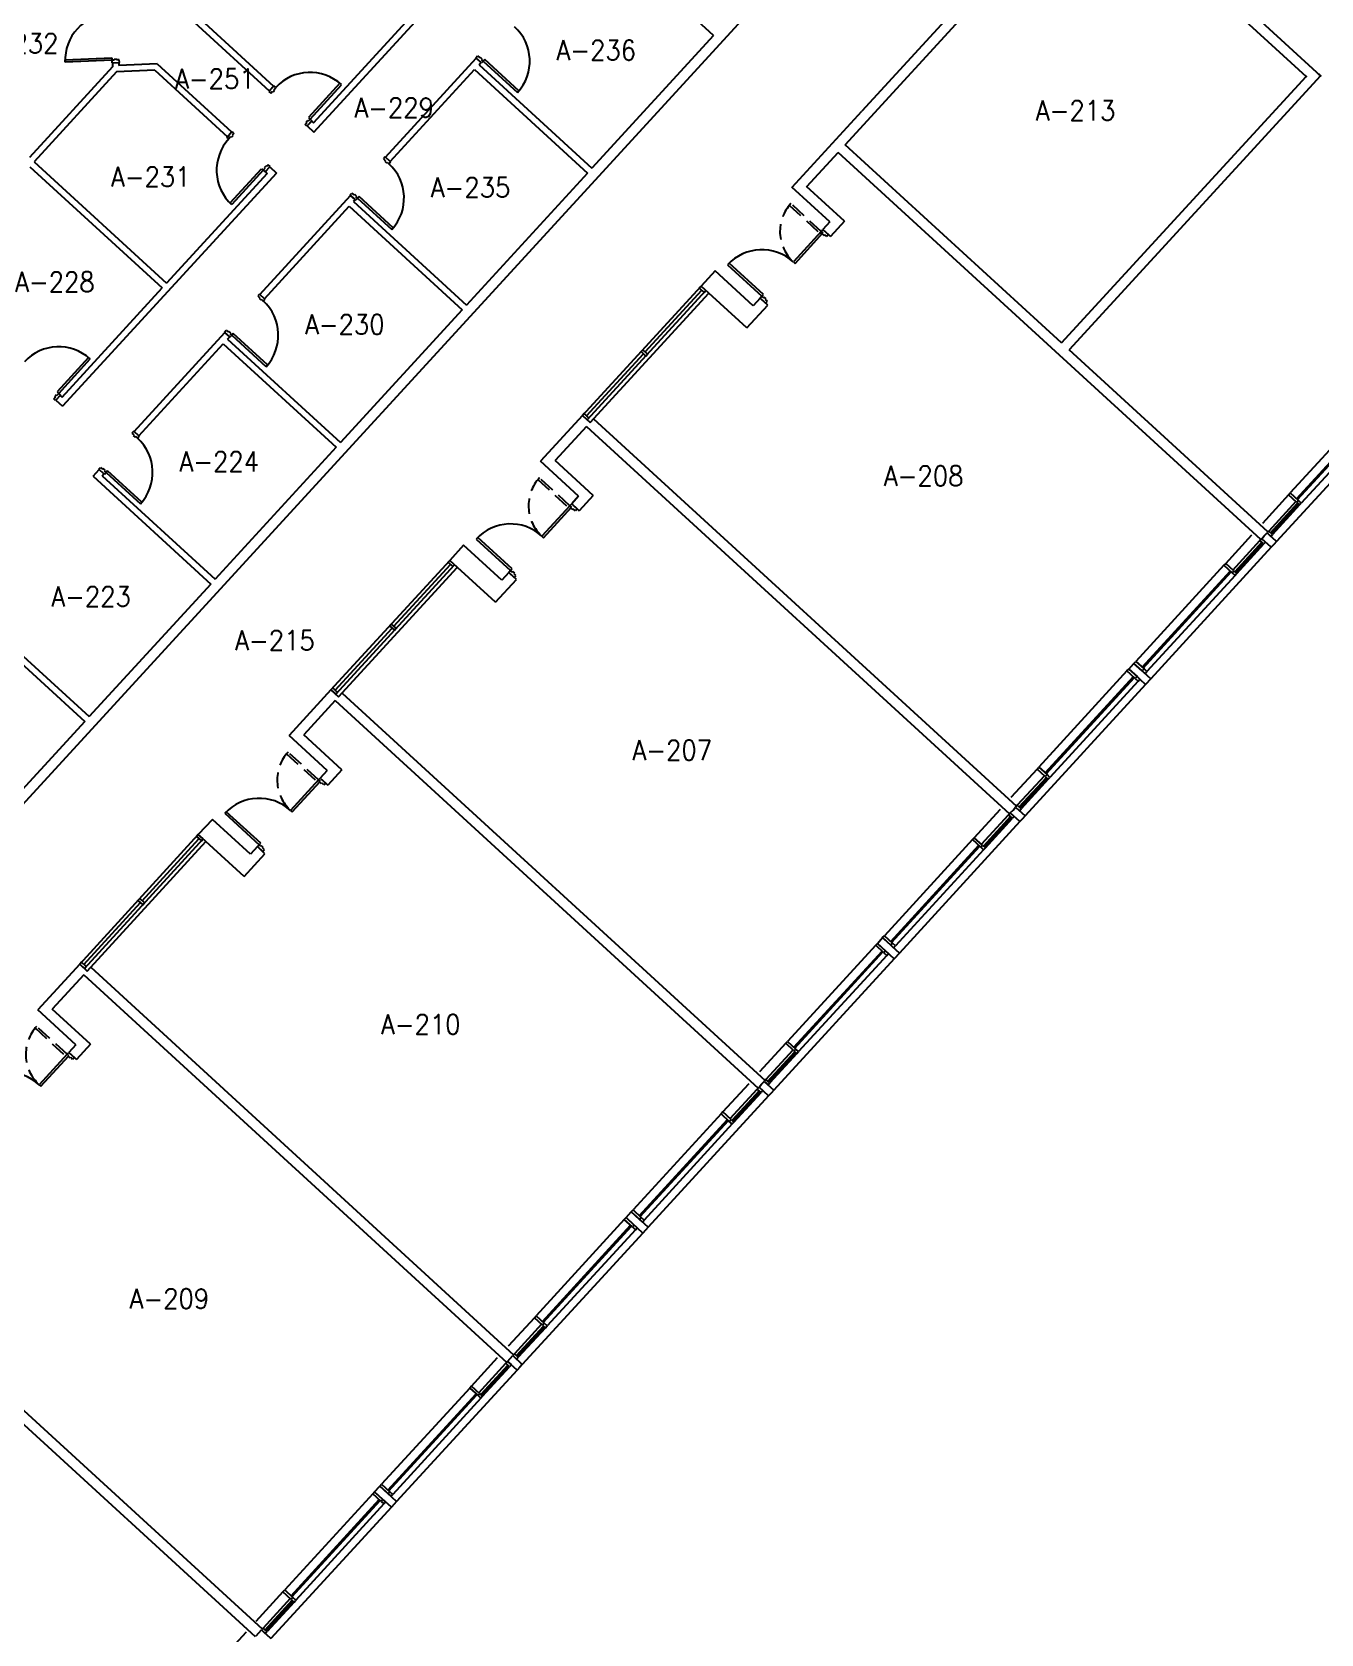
# Model space of a CAD drawing. Header units: inches. Extents: x 0 to 15110, y -1099 to 7181.
# Drawn here: x 984 to 1981, y -260 to 980 of the extents above; entities that cross this region are included whole.
import ezdxf
from ezdxf.enums import TextEntityAlignment as Align

# ---------------------------------------------------------------- set-up
doc = ezdxf.new("R2010")
doc.units = ezdxf.units.IN
doc.header["$LTSCALE"] = 48
doc.header["$MEASUREMENT"] = 0
doc.linetypes.add('HIDDEN', pattern=[0.375, 0.25, -0.125])
doc.layers.get('0').update_dxf_attribs({"linetype": 'CONTINUOUS'})
for name, color, linetype in [('A-DOOR', 5, 'CONTINUOUS'), ('A-GLAZ', 1, 'CONTINUOUS'), ('A-GLAZ-DETL', 5, 'CONTINUOUS'), ('A-WALL', 7, 'CONTINUOUS'), ('A-WALL-SILL', 3, 'CONTINUOUS'), ('SP-RMNO', 7, 'CONTINUOUS'), ('SP-ROOM', 7, 'CONTINUOUS'), ('SP-ROOMF', 7, 'CONTINUOUS')]:
    doc.layers.add(name, color=color, linetype=linetype)
doc.layers.get('0').off()
doc.layers.get('SP-ROOM').off()
doc.layers.get('SP-ROOMF').off()
doc.styles.add('ROMANS', font='ROMANS', dxfattribs={"width": 0.78})

# ---------------------------------------------------------------- blocks, each defined once
blk = doc.blocks.new('FMGRM1')
at = {"style": 'ROMANS', "width": 0.9}
for tag, p in [('DATA1', (0, -0.284)), ('DATA2', (0, -0.443)), ('DATA3', (0, -0.602)), ('DATA4', (0, -0.762)), ('DATA5', (0, -0.921))]:
    blk.add_attdef(tag, text='', height=0.117, dxfattribs=at).set_placement(p, align=Align.CENTER)
at = {"layer": 'SP-RMNO', "style": 'ROMANS', "width": 0.9}
blk.add_attdef('RMNUMB', text='', height=0.16, dxfattribs=at).set_placement((0, 0), align=Align.MIDDLE)

msp = doc.modelspace()

# ---------------------------------------------------------------- linework, layer by layer
at = {"layer": 'A-DOOR', "linetype": 'Continuous'}
for p, q in [((1009.5, 958.3), (1045.5, 959.9)), ((1009.6, 956.5), (1009.5, 958.3)), ((1045.5, 958.1), (1009.6, 956.5)), ((1045.5, 959.9), (1045.5, 958.1)), ((1047.5, 958.2), (1045.5, 958.1)), ((1045.5, 958.1), (1045.6, 956.1)), ((1045.6, 956.1), (1051.4, 956.4)), ((1049.3, 958.9), (1047.4, 958.8)), ((1047.4, 958.8), (1047.5, 958.2)), ((1049.3, 958.3), (1049.3, 958.9)), ((1051.3, 958.4), (1049.3, 958.3)), ((1051.4, 956.4), (1051.3, 958.4)), ((1327.4, 959.9), (1328.7, 961.4)), ((1331.6, 956), (1327.4, 959.9)), ((1328.7, 961.4), (1330.2, 960.1)), ((1330.2, 960.1), (1330.6, 960.6)), ((1330.6, 960.6), (1332, 959.3)), ((1332, 959.3), (1331.5, 958.8)), ((1331.5, 958.8), (1333, 957.5)), ((1333, 957.5), (1331.6, 956)), ((1334.2, 958.8), (1333, 957.5)), ((1333, 957.5), (1359.5, 933.2)), ((1360.7, 934.5), (1334.2, 958.8)), ((1171, 938.2), (1167.1, 934)), ((1167.1, 934), (1168.6, 932.7)), ((1168.6, 932.7), (1169.9, 934.1)), ((1169.9, 934.1), (1170.4, 933.7)), ((1170.4, 933.7), (1171.6, 935)), ((1172.5, 936.9), (1171, 938.2)), ((1171.2, 935.5), (1172.5, 936.9)), ((1171.6, 935), (1171.2, 935.5)), ((1222.1, 940.3), (1197.7, 913.8)), ((1199, 912.6), (1223.4, 939.1)), ((1223.4, 939.1), (1222.1, 940.3)), ((1359.5, 933.2), (1360.7, 934.5)), ((1195.2, 908.3), (1196.5, 909.8)), ((1196.6, 907), (1195.2, 908.3)), ((1196, 910.2), (1197.3, 911.6)), ((1196.5, 909.8), (1196, 910.2)), ((1200.5, 911.2), (1196.6, 907)), ((1197.3, 911.6), (1197.7, 911.1)), ((1197.7, 913.8), (1199, 912.6)), ((1197.7, 911.1), (1199, 912.6)), ((1199, 912.6), (1200.5, 911.2)), ((1134.7, 898.6), (1138.6, 902.9)), ((1136.2, 897.3), (1134.7, 898.6)), ((1137.5, 898.7), (1136.2, 897.3)), ((1138, 898.3), (1137.5, 898.7)), ((1139.2, 899.7), (1138, 898.3)), ((1138.6, 902.9), (1140.1, 901.5)), ((1140.1, 901.5), (1138.8, 900.1)), ((1138.8, 900.1), (1139.2, 899.7)), ((1257.1, 883.3), (1255.8, 881.8)), ((1255.8, 881.8), (1257.2, 880.5)), ((1261.4, 879.4), (1257.1, 883.3)), ((1137.1, 847.6), (1161.4, 874.1)), ((1162.7, 872.9), (1138.4, 846.4)), ((1161.4, 874.1), (1162.7, 872.9)), ((1164, 874.4), (1162.7, 872.9)), ((1162.7, 872.9), (1164.2, 871.6)), ((1164.8, 876.2), (1163.6, 874.8)), ((1163.6, 874.8), (1164, 874.4)), ((1164.2, 871.6), (1168.1, 875.8)), ((1165.3, 875.8), (1164.8, 876.2)), ((1166.6, 877.2), (1165.3, 875.8)), ((1168.1, 875.8), (1166.6, 877.2)), ((1257.2, 880.5), (1256.8, 880)), ((1256.8, 880), (1258.2, 878.7)), ((1258.2, 878.7), (1258.6, 879.2)), ((1258.6, 879.2), (1260, 877.9)), ((1260, 877.9), (1261.4, 879.4)), ((1138.4, 846.4), (1137.1, 847.6)), ((1230.1, 853.8), (1231.4, 855.2)), ((1234.3, 849.9), (1230.1, 853.8)), ((1231.4, 855.2), (1232.9, 853.9)), ((1232.9, 853.9), (1233.3, 854.4)), ((1233.3, 854.4), (1234.7, 853.1)), ((1234.7, 853.1), (1234.3, 852.7)), ((1234.3, 852.7), (1235.7, 851.4)), ((1235.7, 851.4), (1234.3, 849.9)), ((1236.9, 852.6), (1235.7, 851.4)), ((1235.7, 851.4), (1262.2, 827)), ((1263.4, 828.3), (1236.9, 852.6)), ((1262.2, 827), (1263.4, 828.3)), ((1594.7, 825.5), (1573.1, 801.9)), ((1574.4, 800.8), (1596, 824.4)), ((1594.7, 825.5), (1596, 827)), ((1596, 824.4), (1594.7, 825.5)), ((1596.1, 824.2), (1594.7, 825.5)), ((1595.7, 823.8), (1596.1, 824.2)), ((1597.1, 822.5), (1595.7, 823.8)), ((1596, 827), (1600.3, 823.1)), ((1597.5, 823), (1597.1, 822.5)), ((1598.9, 821.6), (1597.5, 823)), ((1600.3, 823.1), (1598.9, 821.6)), ((1523.4, 801), (1522.2, 799.7)), ((1522.2, 799.7), (1548.7, 775.4)), ((1549.9, 776.7), (1523.4, 801)), ((1573.1, 801.9), (1574.4, 800.8)), ((1159.8, 777.1), (1158.5, 775.6)), ((1158.5, 775.6), (1159.9, 774.3)), ((1159.9, 774.3), (1159.5, 773.8)), ((1159.5, 773.8), (1160.9, 772.6)), ((1164.1, 773.2), (1159.8, 777.1)), ((1160.9, 772.6), (1161.3, 773)), ((1161.3, 773), (1162.7, 771.7)), ((1162.7, 771.7), (1164.1, 773.2)), ((1548.7, 775.4), (1547.4, 773.9)), ((1547.4, 773.9), (1551.6, 770)), ((1548.7, 775.4), (1549.9, 776.7)), ((1550.2, 774.1), (1548.7, 775.4)), ((1550.6, 774.6), (1550.2, 774.1)), ((1552, 773.3), (1550.6, 774.6)), ((1551.6, 772.8), (1552, 773.3)), ((1553, 771.5), (1551.6, 772.8)), ((1551.6, 770), (1553, 771.5)), ((1132.8, 747.6), (1134.2, 749.1)), ((1137, 743.7), (1132.8, 747.6)), ((1134.2, 749.1), (1135.6, 747.8)), ((1135.6, 747.8), (1136, 748.2)), ((1136, 748.2), (1137.4, 747)), ((1137.4, 747), (1137, 746.5)), ((1137, 746.5), (1138.4, 745.2)), ((1138.4, 745.2), (1137, 743.7)), ((1139.6, 746.5), (1138.4, 745.2)), ((1138.4, 745.2), (1164.9, 720.9)), ((1166.1, 722.2), (1139.6, 746.5)), ((1027.5, 728), (1003.2, 701.4)), ((1004.5, 700.2), (1028.8, 726.8)), ((1028.8, 726.8), (1027.5, 728)), ((1164.9, 720.9), (1166.1, 722.2)), ((1000.6, 696), (1001.9, 697.4)), ((1002.1, 694.6), (1000.6, 696)), ((1001.4, 697.8), (1002.7, 699.2)), ((1001.9, 697.4), (1001.4, 697.8)), ((1005.9, 698.9), (1002.1, 694.6)), ((1002.7, 699.2), (1003.2, 698.8)), ((1003.2, 701.4), (1004.5, 700.2)), ((1003.2, 698.8), (1004.5, 700.2)), ((1004.5, 700.2), (1005.9, 698.9)), ((1062.5, 670.9), (1061.2, 669.4)), ((1066.8, 667), (1062.5, 670.9)), ((1061.2, 669.4), (1062.6, 668.1)), ((1062.6, 668.1), (1062.2, 667.7)), ((1062.2, 667.7), (1063.6, 666.4)), ((1063.6, 666.4), (1064, 666.9)), ((1064, 666.9), (1065.4, 665.6)), ((1065.4, 665.6), (1066.8, 667)), ((1035.5, 641.4), (1036.9, 642.9)), ((1039.8, 637.5), (1035.5, 641.4)), ((1036.9, 642.9), (1038.3, 641.6)), ((1038.3, 641.6), (1038.7, 642.1)), ((1038.7, 642.1), (1040.1, 640.8)), ((1040.1, 640.8), (1039.7, 640.3)), ((1039.7, 640.3), (1041.1, 639)), ((1041.1, 639), (1039.8, 637.5)), ((1042.3, 640.3), (1041.1, 639)), ((1041.1, 639), (1067.7, 614.7)), ((1068.8, 616), (1042.3, 640.3)), ((1067.7, 614.7), (1068.8, 616)), ((1400.1, 613.2), (1378.5, 589.6)), ((1379.8, 588.4), (1401.4, 612)), ((1400.1, 613.2), (1401.5, 614.7)), ((1401.4, 612), (1400.1, 613.2)), ((1401.5, 611.9), (1400.1, 613.2)), ((1401.1, 611.4), (1401.5, 611.9)), ((1402.5, 610.2), (1401.1, 611.4)), ((1401.5, 614.7), (1405.7, 610.8)), ((1402.9, 610.6), (1402.5, 610.2)), ((1404.4, 609.3), (1402.9, 610.6)), ((1405.7, 610.8), (1404.4, 609.3)), ((1328.8, 588.7), (1327.6, 587.4)), ((1327.6, 587.4), (1354.2, 563.1)), ((1355.4, 564.4), (1328.8, 588.7)), ((1378.5, 589.6), (1379.8, 588.4)), ((1354.2, 563.1), (1352.8, 561.6)), ((1352.8, 561.6), (1357.1, 557.7)), ((1354.2, 563.1), (1355.4, 564.4)), ((1355.6, 561.8), (1354.2, 563.1)), ((1356, 562.2), (1355.6, 561.8)), ((1357.4, 560.9), (1356, 562.2)), ((1357, 560.5), (1357.4, 560.9)), ((1358.4, 559.2), (1357, 560.5)), ((1357.1, 557.7), (1358.4, 559.2)), ((1205.6, 400.9), (1183.9, 377.3)), ((1185.2, 376.1), (1206.8, 399.7)), ((1205.6, 400.9), (1206.9, 402.3)), ((1206.8, 399.7), (1205.6, 400.9)), ((1207, 399.6), (1205.6, 400.9)), ((1206.6, 399.1), (1207, 399.6)), ((1207.9, 397.8), (1206.6, 399.1)), ((1206.9, 402.3), (1211.1, 398.5)), ((1208.4, 398.3), (1207.9, 397.8)), ((1209.8, 397), (1208.4, 398.3)), ((1211.1, 398.5), (1209.8, 397)), ((1134.2, 376.3), (1133.1, 375.1)), ((1133.1, 375.1), (1159.6, 350.7)), ((1160.8, 352), (1134.2, 376.3)), ((1183.9, 377.3), (1185.2, 376.1)), ((1159.6, 350.7), (1158.3, 349.3)), ((1158.3, 349.3), (1162.5, 345.4)), ((1159.6, 350.7), (1160.8, 352)), ((1161, 349.4), (1159.6, 350.7)), ((1161.5, 349.9), (1161, 349.4)), ((1162.8, 348.6), (1161.5, 349.9)), ((1162.4, 348.2), (1162.8, 348.6)), ((1163.8, 346.8), (1162.4, 348.2)), ((1162.5, 345.4), (1163.8, 346.8)), ((1011, 188.5), (989.4, 164.9)), ((990.6, 163.8), (1012.3, 187.3)), ((1011, 188.5), (1012.3, 190)), ((1012.3, 187.3), (1011, 188.5)), ((1012.4, 187.2), (1011, 188.5)), ((1012, 186.8), (1012.4, 187.2)), ((1013.4, 185.5), (1012, 186.8)), ((1012.3, 190), (1016.6, 186.1)), ((1016.6, 186.1), (1015.2, 184.6)), ((1013.8, 185.9), (1013.4, 185.5)), ((1015.2, 184.6), (1013.8, 185.9)), ((989.4, 164.9), (990.6, 163.8))]:
    msp.add_line(p, q, dxfattribs=at)
at = {"layer": 'A-DOOR', "linetype": 'HIDDEN'}
for p, q in [((1571.1, 847.2), (1569.9, 845.9)), ((1569.9, 845.9), (1593.5, 824.2)), ((1594.7, 825.5), (1571.1, 847.2)), ((1593.5, 824.2), (1594.7, 825.5)), ((1376.5, 634.8), (1375.3, 633.5)), ((1375.3, 633.5), (1398.9, 611.9)), ((1400.1, 613.2), (1376.5, 634.8)), ((1398.9, 611.9), (1400.1, 613.2)), ((1182, 422.5), (1180.8, 421.2)), ((1205.6, 400.9), (1182, 422.5)), ((1180.8, 421.2), (1204.4, 399.6)), ((1204.4, 399.6), (1205.6, 400.9)), ((987.4, 210.1), (986.2, 208.9)), ((986.2, 208.9), (1009.8, 187.2)), ((1011, 188.5), (987.4, 210.1)), ((1009.8, 187.2), (1011, 188.5))]:
    msp.add_line(p, q, dxfattribs=at)
for centre in [(1594.7, 825.5), (1400.1, 613.2), (1205.6, 400.9), (1011, 188.5)]:
    msp.add_arc(centre, 32, 137.4945, 227.4945, dxfattribs=at)
at = {"layer": 'A-DOOR', "linetype": 'Continuous'}
for centre in [(1548.7, 775.4), (1354.2, 563.1), (1159.6, 350.7), (965, 138.4)]:
    msp.add_arc(centre, 36, 47.4945, 137.4945, dxfattribs=at)
for centre, major_axis, start_param, end_param in [((1045.5, 958.1), (-25.5, 25.5), -0.741765, 0.829031), ((1333, 957.5), (25.5, 25.5), 4.756022, 6.326818), ((1199, 912.6), (25.5, 25.5), 0.043633, 1.614429), ((1162.7, 872.9), (-25.5, 25.5), 0.043633, 1.61443), ((1235.7, 851.4), (25.5, 25.5), 4.756022, 6.326818), ((1138.4, 745.2), (25.5, 25.5), 4.756022, 6.326818), ((1004.5, 700.2), (25.5, 25.5), 0.043633, 1.614429), ((1041.1, 639), (-25.5, 25.5), 3.185226, 4.756022)]:
    msp.add_ellipse(centre, major_axis=major_axis, ratio=1, start_param=start_param, end_param=end_param, dxfattribs=at)
at = {"layer": 'A-GLAZ', "linetype": 'Continuous'}
for p, q in [((1413.5, 679.6), (1505.4, 779.9)), ((1458.4, 732.3), (1502.2, 780.1)), ((1413, 682.8), (1457, 730.8)), ((1962.6, 618.6), (2030.8, 693.1)), ((1963.3, 618), (2031.5, 692.4)), ((2034.5, 689.7), (1966.2, 615.3)), ((1961.9, 616.5), (1941, 593.6)), ((1942.5, 592.3), (1963.4, 615.1)), ((1943.2, 591.6), (1964.2, 614.5)), ((1964.9, 613.8), (1944, 590.9)), ((1913.3, 563.4), (1934.2, 586.3)), ((1935.7, 584.9), (1914.8, 562.1)), ((1936.5, 584.2), (1915.5, 561.4)), ((1916.3, 560.7), (1937.2, 583.6)), ((1218.9, 467.3), (1310.8, 567.5)), ((1263.8, 520), (1307.6, 567.8)), ((1843, 488.1), (1911.2, 562.6)), ((1843.7, 487.5), (1912, 561.9)), ((1914.9, 559.2), (1846.7, 484.8)), ((1218.4, 470.4), (1262.5, 518.5)), ((1768, 406.3), (1836.2, 480.8)), ((1768.7, 405.6), (1837, 480.1)), ((1839.9, 477.4), (1771.7, 402.9)), ((1767.4, 404.2), (1746.4, 381.3)), ((1747.9, 380), (1768.9, 402.8)), ((1748.6, 379.3), (1769.6, 402.1)), ((1770.3, 401.5), (1749.4, 378.6)), ((1718.7, 351.1), (1739.7, 373.9)), ((1741.2, 372.6), (1720.2, 349.7)), ((1741.9, 371.9), (1720.9, 349)), ((1721.7, 348.4), (1742.6, 371.2)), ((1024.4, 254.9), (1116.2, 355.2)), ((1069, 307.4), (1113, 355.4)), ((1648.4, 275.8), (1716.6, 350.3)), ((1649.1, 275.1), (1717.4, 349.6)), ((1720.3, 346.9), (1652.1, 272.4)), ((1023.9, 258.1), (1067.7, 305.9)), ((1573.4, 194), (1641.7, 268.4)), ((1574.2, 193.3), (1642.4, 267.8)), ((1645.3, 265.1), (1577.1, 190.6)), ((1572.8, 191.8), (1551.9, 169)), ((1553.3, 167.6), (1574.3, 190.5)), ((1554.1, 166.9), (1575, 189.8)), ((1575.8, 189.1), (1554.8, 166.3)), ((1524.2, 138.7), (1545.1, 161.6)), ((1546.6, 160.2), (1525.6, 137.4)), ((1547.3, 159.6), (1526.4, 136.7)), ((1527.1, 136), (1548.1, 158.9)), ((1453.8, 63.5), (1522.1, 137.9)), ((1454.6, 62.8), (1522.8, 137.3)), ((1525.8, 134.6), (1457.5, 60.1)), ((1378.9, -18.4), (1447.1, 56.1)), ((1379.6, -19), (1447.8, 55.4)), ((1450.8, 52.7), (1382.5, -21.7)), ((1378.2, -20.5), (1357.3, -43.4)), ((1358.8, -44.7), (1379.7, -21.9)), ((1359.5, -45.4), (1380.4, -22.5)), ((1381.2, -23.2), (1360.2, -46.1)), ((1329.6, -73.6), (1350.5, -50.7)), ((1352, -52.1), (1331.1, -74.9)), ((1352.7, -52.8), (1331.8, -75.6)), ((1332.5, -76.3), (1353.5, -53.4)), ((1259.3, -148.9), (1327.5, -74.4)), ((1260, -149.5), (1328.2, -75.1)), ((1331.2, -77.8), (1263, -152.2)), ((1184.3, -230.7), (1252.5, -156.2)), ((1185, -231.4), (1253.3, -156.9)), ((1256.2, -159.6), (1188, -234.1)), ((1183.7, -232.8), (1162.7, -255.7)), ((1164.2, -257.1), (1185.1, -234.2)), ((1164.9, -257.7), (1185.9, -234.9)), ((1186.6, -235.6), (1165.7, -258.4))]:
    msp.add_line(p, q, dxfattribs=at)
at = {"layer": 'A-GLAZ-DETL', "linetype": 'Continuous'}
for p, q in [((1501.7, 783.3), (1500.3, 781.8)), ((1500.3, 781.8), (1504, 778.4)), ((1505.4, 779.9), (1501.7, 783.3)), ((1504, 778.4), (1505.4, 779.9)), ((1456.5, 734), (1455.2, 732.5)), ((1455.2, 732.5), (1458.9, 729.1)), ((1460.2, 730.6), (1456.5, 734)), ((1458.9, 729.1), (1460.2, 730.6)), ((1411.2, 684.5), (1409.8, 683)), ((1409.8, 683), (1413.5, 679.6)), ((1414.8, 681.1), (1411.2, 684.5)), ((1413.5, 679.6), (1414.8, 681.1)), ((1956.3, 621.6), (1957.7, 623.1)), ((1962.7, 615.8), (1956.3, 621.6)), ((1957.7, 623.1), (1964, 617.3)), ((1964, 617.3), (1962.7, 615.8)), ((1964, 617.3), (1962.7, 615.8)), ((1962.7, 615.8), (1964.9, 613.8)), ((1966.2, 615.3), (1964, 617.3)), ((1964.9, 613.8), (1966.2, 615.3)), ((1934.2, 586.3), (1935.6, 587.7)), ((1937.2, 583.6), (1934.2, 586.3)), ((1935.6, 587.7), (1938.5, 585)), ((1938.5, 585), (1937.2, 583.6)), ((1941, 593.6), (1939.7, 592.2)), ((1939.7, 592.2), (1942.6, 589.5)), ((1944, 590.9), (1941, 593.6)), ((1942.6, 589.5), (1944, 590.9)), ((1307.1, 570.9), (1305.8, 569.4)), ((1310.8, 567.5), (1307.1, 570.9)), ((1305.8, 569.4), (1309.5, 566.1)), ((1309.5, 566.1), (1310.8, 567.5)), ((1907.7, 568.6), (1906.3, 567.1)), ((1906.3, 567.1), (1912.7, 561.3)), ((1914, 562.7), (1907.7, 568.6)), ((1912.7, 561.3), (1914, 562.7)), ((1912.7, 561.3), (1914, 562.7)), ((1914.9, 559.2), (1912.7, 561.3)), ((1914, 562.7), (1916.3, 560.7)), ((1916.3, 560.7), (1914.9, 559.2)), ((1262, 521.6), (1260.6, 520.2)), ((1265.6, 518.3), (1262, 521.6)), ((1260.6, 520.2), (1264.3, 516.8)), ((1264.3, 516.8), (1265.6, 518.3)), ((1831.3, 485.3), (1832.7, 486.7)), ((1837.7, 479.4), (1831.3, 485.3)), ((1832.7, 486.7), (1839.1, 480.9)), ((1836.7, 491.1), (1838.1, 492.6)), ((1843.1, 485.3), (1836.7, 491.1)), ((1838.1, 492.6), (1844.5, 486.8)), ((1844.5, 486.8), (1843.1, 485.3)), ((1844.5, 486.8), (1843.1, 485.3)), ((1843.1, 485.3), (1845.3, 483.3)), ((1846.7, 484.8), (1844.5, 486.8)), ((1845.3, 483.3), (1846.7, 484.8)), ((1216.6, 472.1), (1215.2, 470.6)), ((1220.3, 468.7), (1216.6, 472.1)), ((1839.1, 480.9), (1837.7, 479.4)), ((1839.1, 480.9), (1837.7, 479.4)), ((1837.7, 479.4), (1839.9, 477.4)), ((1841.3, 478.9), (1839.1, 480.9)), ((1839.9, 477.4), (1841.3, 478.9)), ((1215.2, 470.6), (1218.9, 467.3)), ((1218.9, 467.3), (1220.3, 468.7)), ((1761.8, 409.3), (1763.1, 410.8)), ((1768.1, 403.5), (1761.8, 409.3)), ((1763.1, 410.8), (1769.5, 405)), ((1769.5, 405), (1768.1, 403.5)), ((1769.5, 405), (1768.1, 403.5)), ((1768.1, 403.5), (1770.3, 401.5)), ((1771.7, 402.9), (1769.5, 405)), ((1770.3, 401.5), (1771.7, 402.9)), ((1739.7, 373.9), (1741, 375.4)), ((1742.6, 371.2), (1739.7, 373.9)), ((1741, 375.4), (1744, 372.7)), ((1744, 372.7), (1742.6, 371.2)), ((1746.4, 381.3), (1745.1, 379.8)), ((1745.1, 379.8), (1748, 377.1)), ((1749.4, 378.6), (1746.4, 381.3)), ((1748, 377.1), (1749.4, 378.6)), ((1112.5, 358.6), (1111.2, 357.1)), ((1111.2, 357.1), (1114.9, 353.7)), ((1116.2, 355.2), (1112.5, 358.6)), ((1114.9, 353.7), (1116.2, 355.2)), ((1713.1, 356.2), (1711.8, 354.8)), ((1711.8, 354.8), (1718.1, 348.9)), ((1719.5, 350.4), (1713.1, 356.2)), ((1718.1, 348.9), (1719.5, 350.4)), ((1718.1, 348.9), (1719.5, 350.4)), ((1720.3, 346.9), (1718.1, 348.9)), ((1719.5, 350.4), (1721.7, 348.4)), ((1721.7, 348.4), (1720.3, 346.9)), ((1067.2, 309.1), (1065.8, 307.6)), ((1065.8, 307.6), (1069.5, 304.2)), ((1070.9, 305.7), (1067.2, 309.1)), ((1069.5, 304.2), (1070.9, 305.7)), ((1636.8, 272.9), (1638.1, 274.4)), ((1643.1, 267.1), (1636.8, 272.9)), ((1639.3, 273.3), (1644.5, 268.6)), ((1642.2, 278.8), (1643.5, 280.3)), ((1648.5, 273), (1643.4, 277.7)), ((1643.5, 280.3), (1649.9, 274.5)), ((1649.9, 274.5), (1648.5, 273)), ((1649.9, 274.5), (1648.5, 273)), ((1648.5, 273), (1650.7, 271)), ((1652.1, 272.4), (1649.9, 274.5)), ((1644.5, 268.6), (1643.1, 267.1)), ((1644.5, 268.6), (1643.1, 267.1)), ((1643.1, 267.1), (1645.3, 265.1)), ((1646.7, 266.5), (1644.5, 268.6)), ((1645.3, 265.1), (1646.7, 266.5)), ((1650.7, 271), (1652.1, 272.4)), ((1022, 259.8), (1020.7, 258.3)), ((1020.7, 258.3), (1024.4, 254.9)), ((1025.7, 256.4), (1022, 259.8)), ((1024.4, 254.9), (1025.7, 256.4)), ((1567.2, 197), (1568.5, 198.4)), ((1568.5, 198.4), (1574.9, 192.6)), ((1573.5, 191.1), (1567.2, 197)), ((1574.9, 192.6), (1573.5, 191.1)), ((1574.9, 192.6), (1573.5, 191.1)), ((1573.5, 191.1), (1575.8, 189.1)), ((1577.1, 190.6), (1574.9, 192.6)), ((1575.8, 189.1), (1577.1, 190.6)), ((1545.1, 161.6), (1546.5, 163.1)), ((1548.1, 158.9), (1545.1, 161.6)), ((1546.5, 163.1), (1549.4, 160.4)), ((1551.9, 169), (1550.5, 167.5)), ((1550.5, 167.5), (1553.5, 164.8)), ((1554.8, 166.3), (1551.9, 169)), ((1553.5, 164.8), (1554.8, 166.3)), ((1549.4, 160.4), (1548.1, 158.9)), ((1518.5, 143.9), (1517.2, 142.4)), ((1517.2, 142.4), (1523.5, 136.6)), ((1524.9, 138.1), (1518.5, 143.9)), ((1523.5, 136.6), (1524.9, 138.1)), ((1523.5, 136.6), (1524.9, 138.1)), ((1525.8, 134.6), (1523.5, 136.6)), ((1524.9, 138.1), (1527.1, 136)), ((1527.1, 136), (1525.8, 134.6)), ((1442.2, 60.6), (1443.6, 62.1)), ((1443.6, 62.1), (1449.9, 56.2)), ((1447.6, 66.5), (1449, 68)), ((1454, 60.7), (1447.6, 66.5)), ((1449, 68), (1455.3, 62.1)), ((1455.3, 62.1), (1454, 60.7)), ((1455.3, 62.1), (1454, 60.7)), ((1457.5, 60.1), (1455.3, 62.1)), ((1448.6, 54.8), (1442.2, 60.6)), ((1449.9, 56.2), (1448.6, 54.8)), ((1449.9, 56.2), (1448.6, 54.8)), ((1448.6, 54.8), (1450.8, 52.7)), ((1452.1, 54.2), (1449.9, 56.2)), ((1450.8, 52.7), (1452.1, 54.2)), ((1454, 60.7), (1456.2, 58.6)), ((1456.2, 58.6), (1457.5, 60.1)), ((1372.6, -15.4), (1374, -13.9)), ((1379, -21.2), (1372.6, -15.4)), ((1374, -13.9), (1380.3, -19.7)), ((1380.3, -19.7), (1379, -21.2)), ((1380.3, -19.7), (1379, -21.2)), ((1379, -21.2), (1381.2, -23.2)), ((1382.5, -21.7), (1380.3, -19.7)), ((1381.2, -23.2), (1382.5, -21.7)), ((1350.5, -50.7), (1351.9, -49.3)), ((1351.9, -49.3), (1354.8, -52)), ((1357.3, -43.4), (1355.9, -44.8)), ((1355.9, -44.8), (1358.9, -47.5)), ((1360.2, -46.1), (1357.3, -43.4)), ((1358.9, -47.5), (1360.2, -46.1)), ((1353.5, -53.4), (1350.5, -50.7)), ((1354.8, -52), (1353.5, -53.4)), ((1324, -68.4), (1322.6, -69.9)), ((1322.6, -69.9), (1329, -75.7)), ((1330.3, -74.3), (1324, -68.4)), ((1329, -75.7), (1330.3, -74.3)), ((1329, -75.7), (1330.3, -74.3)), ((1330.3, -74.3), (1332.5, -76.3)), ((1331.2, -77.8), (1329, -75.7)), ((1332.5, -76.3), (1331.2, -77.8)), ((1253, -145.9), (1254.4, -144.4)), ((1259.4, -151.7), (1253, -145.9)), ((1254.4, -144.4), (1260.7, -150.2)), ((1247.6, -151.8), (1249, -150.3)), ((1254, -157.6), (1247.6, -151.8)), ((1249, -150.3), (1255.3, -156.1)), ((1255.3, -156.1), (1254, -157.6)), ((1255.3, -156.1), (1254, -157.6)), ((1254, -157.6), (1256.2, -159.6)), ((1257.6, -158.1), (1255.3, -156.1)), ((1256.2, -159.6), (1257.6, -158.1)), ((1260.7, -150.2), (1259.4, -151.7)), ((1260.7, -150.2), (1259.4, -151.7)), ((1259.4, -151.7), (1261.6, -153.7)), ((1263, -152.2), (1260.7, -150.2)), ((1261.6, -153.7), (1263, -152.2)), ((1178, -227.7), (1179.4, -226.2)), ((1184.4, -233.5), (1178, -227.7)), ((1179.4, -226.2), (1185.8, -232)), ((1185.8, -232), (1184.4, -233.5)), ((1185.8, -232), (1184.4, -233.5)), ((1184.4, -233.5), (1186.6, -235.6)), ((1188, -234.1), (1185.8, -232)), ((1186.6, -235.6), (1188, -234.1)), ((1162.7, -255.7), (1161.4, -257.2)), ((1161.4, -257.2), (1164.3, -259.9)), ((1165.7, -258.4), (1162.7, -255.7)), ((1164.3, -259.9), (1165.7, -258.4))]:
    msp.add_line(p, q, dxfattribs=at)
at = {"layer": 'A-WALL', "linetype": 'Continuous'}
for p, q in [((1917.2, 1408.4), (929.7, 330.8)), ((1807.5, 1105.2), (1981.2, 946.1)), ((1802.1, 1099.3), (1969.9, 945.6)), ((1613.2, 892.7), (1772.6, 1066.7)), ((1511.3, 977.3), (1423.9, 1057.3)), ((1755.9, 1060.3), (1626.2, 918.8)), ((1201.7, 909.6), (1279.2, 994.1)), ((1202, 902.5), (1286.3, 994.4)), ((1109.2, 987.6), (1167.4, 934.3)), ((1114.1, 989.9), (1170.8, 938)), ((1511.3, 977.3), (1417.1, 874.5)), ((1046, 956.1), (1051, 956.4)), ((1046, 956.1), (1046.1, 952.9)), ((1051, 956.4), (1051.1, 954.1)), ((1080.7, 955.4), (1051.1, 954.1)), ((1080.7, 955.4), (1138.3, 902.6)), ((1257.4, 883), (1327.7, 959.7)), ((1331.3, 956.3), (1327.7, 959.7)), ((1329.8, 954.6), (1331.3, 956.3)), ((1046.1, 952.9), (981.8, 882.8)), ((1049.3, 949), (985.5, 879.4)), ((1078.8, 950.3), (1049.3, 949)), ((1078.8, 950.3), (1135, 898.9)), ((1261.1, 879.6), (1326.4, 950.9)), ((1326.4, 950.9), (1413.8, 870.8)), ((1329.8, 954.6), (1417.1, 874.5)), ((1780.7, 739.2), (1969.9, 945.6)), ((1981.2, 946.1), (1786.6, 733.8)), ((1170.8, 938), (1167.4, 934.3)), ((1572.1, 859.8), (1626.2, 918.8)), ((1200.3, 910.9), (1196.9, 907.3)), ((1196.9, 907.3), (1202, 902.5)), ((1200.3, 910.9), (1201.7, 909.6)), ((1135, 898.9), (1138.3, 902.6)), ((1261.1, 879.6), (1257.4, 883)), ((1583.4, 860.3), (1607.7, 886.8)), ((1934.9, 587), (1607.7, 886.8)), ((1780.7, 739.2), (1613.2, 892.7)), ((982.2, 875.7), (1084.6, 781.8)), ((985.5, 879.4), (1088, 785.5)), ((1173, 870.8), (1007.5, 690.2)), ((1165.9, 870.5), (1088, 785.5)), ((1164.5, 871.9), (1167.8, 875.6)), ((1164.5, 871.9), (1165.9, 870.5)), ((1167.8, 875.6), (1173, 870.8)), ((1413.8, 870.8), (1320.1, 768.6)), ((1601.4, 832.9), (1571.9, 859.9)), ((1612.7, 833.4), (1583.3, 860.4)), ((1160.1, 776.8), (1230.4, 853.5)), ((1163.8, 773.5), (1229.3, 845)), ((1229.3, 845), (1316.7, 764.9)), ((1234.1, 850.1), (1230.4, 853.5)), ((1232.7, 848.7), (1234.1, 850.1)), ((1232.7, 848.7), (1320.1, 768.6)), ((1601.4, 832.9), (1596, 827)), ((1612.7, 833.4), (1601.9, 821.6)), ((1596, 827), (1601.9, 821.6)), ((1512.5, 795.1), (1501.7, 783.3)), ((1542, 768), (1512.5, 795.1)), ((1007.2, 697.3), (1084.6, 781.8)), ((1409.8, 683), (1501.7, 783.3)), ((1537.1, 750.8), (1501.7, 783.3)), ((1163.8, 773.5), (1160.1, 776.8)), ((1547.4, 773.9), (1542, 768)), ((1553.3, 768.5), (1547.4, 773.9)), ((1316.7, 764.9), (1222.6, 662.2)), ((1537.1, 750.8), (1553.3, 768.5)), ((1062.8, 670.7), (1133.1, 747.3)), ((1136.8, 744), (1133.1, 747.3)), ((1066.5, 667.3), (1131.8, 738.6)), ((1131.8, 738.6), (1219.2, 658.5)), ((1135.2, 742.2), (1136.8, 744)), ((1135.2, 742.2), (1222.6, 662.2)), ((1940.3, 592.9), (1786.6, 733.8)), ((1005.7, 698.6), (1002.3, 694.9)), ((1002.3, 694.9), (1007.5, 690.2)), ((1005.7, 698.6), (1007.2, 697.3)), ((1409.8, 683), (1377.4, 647.6)), ((1409.8, 683), (1415.7, 677.6)), ((1066.5, 667.3), (1062.8, 670.7)), ((1413, 674.6), (1388.7, 648.1)), ((1413, 674.6), (1740.4, 374.7)), ((1418.4, 680.5), (1745.8, 380.6)), ((1219.2, 658.5), (1125.5, 556.3)), ((1406.9, 620.6), (1377.4, 647.6)), ((1418.2, 621.1), (1388.7, 648.1)), ((1031.1, 636), (1035.8, 641.2)), ((1031.1, 636), (1122.1, 552.6)), ((1039.5, 637.8), (1035.8, 641.2)), ((1038.1, 636.3), (1039.5, 637.8)), ((1038.1, 636.3), (1125.5, 556.3)), ((1406.9, 620.6), (1401.5, 614.7)), ((1418.2, 621.1), (1407.4, 609.3)), ((1401.5, 614.7), (1407.4, 609.3)), ((1935.6, 587.7), (1937.6, 590)), ((1943, 581), (1935.6, 587.7)), ((1937.6, 590), (1939.7, 592.2)), ((1939.7, 592.2), (1947, 585.4)), ((1945, 583.2), (1943, 581)), ((1947, 585.4), (1945, 583.2)), ((1215.2, 470.6), (1307.1, 570.9)), ((1317.9, 582.7), (1307.1, 570.9)), ((1342.5, 538.5), (1307.1, 570.9)), ((1347.4, 555.7), (1317.9, 582.7)), ((1352.8, 561.6), (1347.4, 555.7)), ((1358.7, 556.2), (1352.8, 561.6)), ((1122.1, 552.6), (1028, 449.9)), ((1342.5, 538.5), (1358.7, 556.2)), ((936.9, 533.3), (1028, 449.9)), ((933.6, 529.6), (1024.6, 446.2)), ((1832.7, 486.7), (1836.7, 491.1)), ((1845.7, 474.8), (1833.9, 485.6)), ((1837.9, 490.1), (1849.7, 479.2)), ((1849.7, 479.2), (1845.7, 474.8)), ((1215.2, 470.6), (1182.8, 435.3)), ((1218.4, 462.3), (1194.1, 435.8)), ((1215.2, 470.6), (1221.1, 465.2)), ((1218.4, 462.3), (1545.8, 162.3)), ((1223.8, 468.2), (1551.2, 168.2)), ((1024.6, 446.2), (934.6, 348)), ((1212.3, 408.2), (1182.8, 435.3)), ((1223.6, 408.7), (1194.1, 435.8)), ((1212.3, 408.2), (1206.9, 402.3)), ((1206.9, 402.3), (1212.8, 396.9)), ((1223.6, 408.7), (1212.8, 396.9)), ((1741, 375.4), (1743.1, 377.6)), ((1748.4, 368.7), (1741, 375.4)), ((1743.1, 377.6), (1745.1, 379.8)), ((1745.1, 379.8), (1752.5, 373.1)), ((1752.5, 373.1), (1750.4, 370.9)), ((1123.4, 370.4), (1112.5, 358.6)), ((1152.8, 343.4), (1123.4, 370.4)), ((1750.4, 370.9), (1748.4, 368.7)), ((1020.7, 258.3), (1112.5, 358.6)), ((1147.9, 326.2), (1112.5, 358.6)), ((1158.3, 349.3), (1152.8, 343.4)), ((1164.1, 343.8), (1158.3, 349.3)), ((1147.9, 326.2), (1164.1, 343.8)), ((1638.1, 274.4), (1642.2, 278.8)), ((1651.1, 262.5), (1638.1, 274.4)), ((1642.2, 278.8), (1655.2, 266.9)), ((1655.2, 266.9), (1651.1, 262.5)), ((1020.7, 258.3), (988.2, 222.9)), ((1023.9, 250), (999.5, 223.4)), ((1020.7, 258.3), (1026.6, 252.9)), ((1023.9, 250), (1351.2, -50)), ((1029.3, 255.9), (1356.6, -44.1)), ((1029, 196.4), (999.5, 223.4)), ((1017.7, 195.9), (988.2, 222.9)), ((1017.7, 195.9), (1012.3, 190)), ((1012.3, 190), (1018.2, 184.6)), ((1029, 196.4), (1018.2, 184.6)), ((1546.5, 163.1), (1548.5, 165.3)), ((1553.8, 156.3), (1546.5, 163.1)), ((1548.5, 165.3), (1550.5, 167.5)), ((1550.5, 167.5), (1557.9, 160.7)), ((1555.9, 158.5), (1553.8, 156.3)), ((1557.9, 160.7), (1555.9, 158.5)), ((1443.6, 62.1), (1447.6, 66.5)), ((1448.8, 65.4), (1460.6, 54.6)), ((1456.5, 50.1), (1444.7, 61)), ((1460.6, 54.6), (1456.5, 50.1)), ((829.3, 37.6), (1156.6, -262.3)), ((834.7, 43.5), (1162, -256.4)), ((1351.9, -49.3), (1353.9, -47.1)), ((1359.3, -56), (1351.9, -49.3)), ((1353.9, -47.1), (1355.9, -44.8)), ((1355.9, -44.8), (1363.3, -51.6)), ((1361.3, -53.8), (1359.3, -56)), ((1363.3, -51.6), (1361.3, -53.8)), ((1249, -150.3), (1253, -145.9)), ((1254.2, -147), (1266, -157.8)), ((1262, -162.2), (1250.2, -151.4)), ((1266, -157.8), (1262, -162.2)), ((1157.3, -261.6), (1159.3, -259.4)), ((1159.3, -259.4), (1161.4, -257.2)), ((1161.4, -257.2), (1168.7, -263.9))]:
    msp.add_line(p, q, dxfattribs=at)
for p in [(1969.9, 945.6), (1980.1, 947.1), (1981.2, 946.1)]:
    msp.add_point(p, dxfattribs=at)
at = {"layer": 'A-WALL-SILL', "linetype": 'Continuous'}
for p, q in [((1409.8, 683), (1501.7, 783.3)), ((1415.7, 677.6), (1507.6, 777.8)), ((2025.9, 697.6), (1957.7, 623.1)), ((2040.3, 687.2), (1947, 585.4)), ((1956.3, 621.6), (1936.1, 599.5)), ((1907.7, 568.6), (1927.9, 590.7)), ((1215.2, 470.6), (1307.1, 570.9)), ((1943, 581), (1849.7, 479.2)), ((1221.1, 465.2), (1313, 565.5)), ((1906.3, 567.1), (1838.1, 492.6)), ((1831.3, 485.3), (1763.1, 410.8)), ((1845.7, 474.8), (1752.5, 373.1)), ((1761.8, 409.3), (1741.5, 387.2)), ((1713.1, 356.2), (1733.4, 378.3)), ((1748.4, 368.7), (1655.2, 266.9)), ((1020.7, 258.3), (1112.5, 358.6)), ((1026.6, 252.9), (1118.4, 353.2)), ((1711.8, 354.8), (1643.5, 280.3)), ((1636.8, 272.9), (1568.5, 198.4)), ((1651.1, 262.5), (1557.9, 160.7)), ((1567.2, 197), (1546.9, 174.9)), ((1518.5, 143.9), (1538.8, 166)), ((1553.8, 156.3), (1460.6, 54.6)), ((1517.2, 142.4), (1449, 68)), ((1456.5, 50.1), (1363.3, -51.6)), ((1442.2, 60.6), (1374, -13.9)), ((1372.6, -15.4), (1352.3, -37.5)), ((1324, -68.4), (1344.2, -46.3)), ((1359.3, -56), (1266, -157.8)), ((1322.6, -69.9), (1254.4, -144.4)), ((1247.6, -151.8), (1179.4, -226.2)), ((1262, -162.2), (1168.7, -263.9)), ((1178, -227.7), (1157.1, -250.6)), ((1129.4, -280.8), (1149.7, -258.7))]:
    msp.add_line(p, q, dxfattribs=at)

# ---------------------------------------------------------------- block references
at = {"layer": 'SP-ROOM', "linetype": 'Continuous'}
ref = msp.add_blockref('FMGRM1', (973.5, 971.2), dxfattribs=dict(at, xscale=96, yscale=96, zscale=96))
ref.add_attrib('RMNUMB', 'A-232', dxfattribs={"layer": 'SP-RMNO', "height": 15.36, "style": 'ROMANS', "width": 0.9}).set_placement((973.5, 971.2), align=Align.MIDDLE)
ref = msp.add_blockref('FMGRM1', (1420.5, 965.9), dxfattribs=dict(at, xscale=96, yscale=96, zscale=96))
ref.add_attrib('RMNUMB', 'A-236', dxfattribs={"layer": 'SP-RMNO', "height": 15.36, "style": 'ROMANS', "width": 0.9}).set_placement((1420.5, 965.9), align=Align.MIDDLE)
ref = msp.add_blockref('FMGRM1', (1791.5, 919.2), dxfattribs=dict(at, xscale=96, yscale=96, zscale=96))
ref.add_attrib('RMNUMB', 'A-213', dxfattribs={"layer": 'SP-RMNO', "height": 15.36, "style": 'ROMANS', "width": 0.9}).set_placement((1791.5, 919.2), align=Align.MIDDLE)
ref = msp.add_blockref('FMGRM1', (1075.7, 867.9), dxfattribs=dict(at, xscale=96, yscale=96, zscale=96))
ref.add_attrib('RMNUMB', 'A-231', dxfattribs={"layer": 'SP-RMNO', "height": 15.36, "style": 'ROMANS', "width": 0.9}).set_placement((1075.7, 867.9), align=Align.MIDDLE)
ref = msp.add_blockref('FMGRM1', (1323.2, 859.7), dxfattribs=dict(at, xscale=96, yscale=96, zscale=96))
ref.add_attrib('RMNUMB', 'A-235', dxfattribs={"layer": 'SP-RMNO', "height": 15.36, "style": 'ROMANS', "width": 0.9}).set_placement((1323.2, 859.7), align=Align.MIDDLE)
ref = msp.add_blockref('FMGRM1', (1001.5, 786.5), dxfattribs=dict(at, xscale=96, yscale=96, zscale=96))
ref.add_attrib('RMNUMB', 'A-228', dxfattribs={"layer": 'SP-RMNO', "height": 15.36, "style": 'ROMANS', "width": 0.9}).set_placement((1001.5, 786.5), align=Align.MIDDLE)
ref = msp.add_blockref('FMGRM1', (1225.9, 753.6), dxfattribs=dict(at, xscale=96, yscale=96, zscale=96))
ref.add_attrib('RMNUMB', 'A-230', dxfattribs={"layer": 'SP-RMNO', "height": 15.36, "style": 'ROMANS', "width": 0.9}).set_placement((1225.9, 753.6), align=Align.MIDDLE)
ref = msp.add_blockref('FMGRM1', (1128.7, 647.4), dxfattribs=dict(at, xscale=96, yscale=96, zscale=96))
ref.add_attrib('RMNUMB', 'A-224', dxfattribs={"layer": 'SP-RMNO', "height": 15.36, "style": 'ROMANS', "width": 0.9}).set_placement((1128.7, 647.4), align=Align.MIDDLE)
ref = msp.add_blockref('FMGRM1', (1673.9, 636.3), dxfattribs=dict(at, xscale=96, yscale=96, zscale=96))
ref.add_attrib('RMNUMB', 'A-208', dxfattribs={"layer": 'SP-RMNO', "height": 15.36, "style": 'ROMANS', "width": 0.9}).set_placement((1673.9, 636.3), align=Align.MIDDLE)
ref = msp.add_blockref('FMGRM1', (1029.5, 542.9), dxfattribs=dict(at, xscale=96, yscale=96, zscale=96))
ref.add_attrib('RMNUMB', 'A-223', dxfattribs={"layer": 'SP-RMNO', "height": 15.36, "style": 'ROMANS', "width": 0.9}).set_placement((1029.5, 542.9), align=Align.MIDDLE)
ref = msp.add_blockref('FMGRM1', (1479.3, 424), dxfattribs=dict(at, xscale=96, yscale=96, zscale=96))
ref.add_attrib('RMNUMB', 'A-207', dxfattribs={"layer": 'SP-RMNO', "height": 15.36, "style": 'ROMANS', "width": 0.9}).set_placement((1479.3, 424), align=Align.MIDDLE)
ref = msp.add_blockref('FMGRM1', (1284.7, 211.7), dxfattribs=dict(at, xscale=96, yscale=96, zscale=96))
ref.add_attrib('RMNUMB', 'A-210', dxfattribs={"layer": 'SP-RMNO', "height": 15.36, "style": 'ROMANS', "width": 0.9}).set_placement((1284.7, 211.7), align=Align.MIDDLE)
ref = msp.add_blockref('FMGRM1', (1090.1, -0.7), dxfattribs=dict(at, xscale=96, yscale=96, zscale=96))
ref.add_attrib('RMNUMB', 'A-209', dxfattribs={"layer": 'SP-RMNO', "height": 15.36, "style": 'ROMANS', "width": 0.9}).set_placement((1090.1, -0.7), align=Align.MIDDLE)
at = {"layer": 'SP-ROOMF', "linetype": 'Continuous'}
ref = msp.add_blockref('FMGRM1', (1125.3, 943.8), dxfattribs=dict(at, xscale=96, yscale=96, zscale=96))
ref.add_attrib('RMNUMB', 'A-251', dxfattribs={"layer": 'SP-RMNO', "height": 15.36, "style": 'ROMANS', "width": 0.9}).set_placement((1125.3, 943.8), align=Align.MIDDLE)
ref = msp.add_blockref('FMGRM1', (1264.1, 921.4), dxfattribs=dict(at, xscale=96, yscale=96, zscale=96))
ref.add_attrib('RMNUMB', 'A-229', dxfattribs={"layer": 'SP-RMNO', "height": 15.36, "style": 'ROMANS', "width": 0.9}).set_placement((1264.1, 921.4), align=Align.MIDDLE)
ref = msp.add_blockref('FMGRM1', (1171.8, 509), dxfattribs=dict(at, xscale=96, yscale=96, zscale=96))
ref.add_attrib('RMNUMB', 'A-215', dxfattribs={"layer": 'SP-RMNO', "height": 15.36, "style": 'ROMANS', "width": 0.9}).set_placement((1171.8, 509), align=Align.MIDDLE)

doc.saveas('drawing.dxf')
